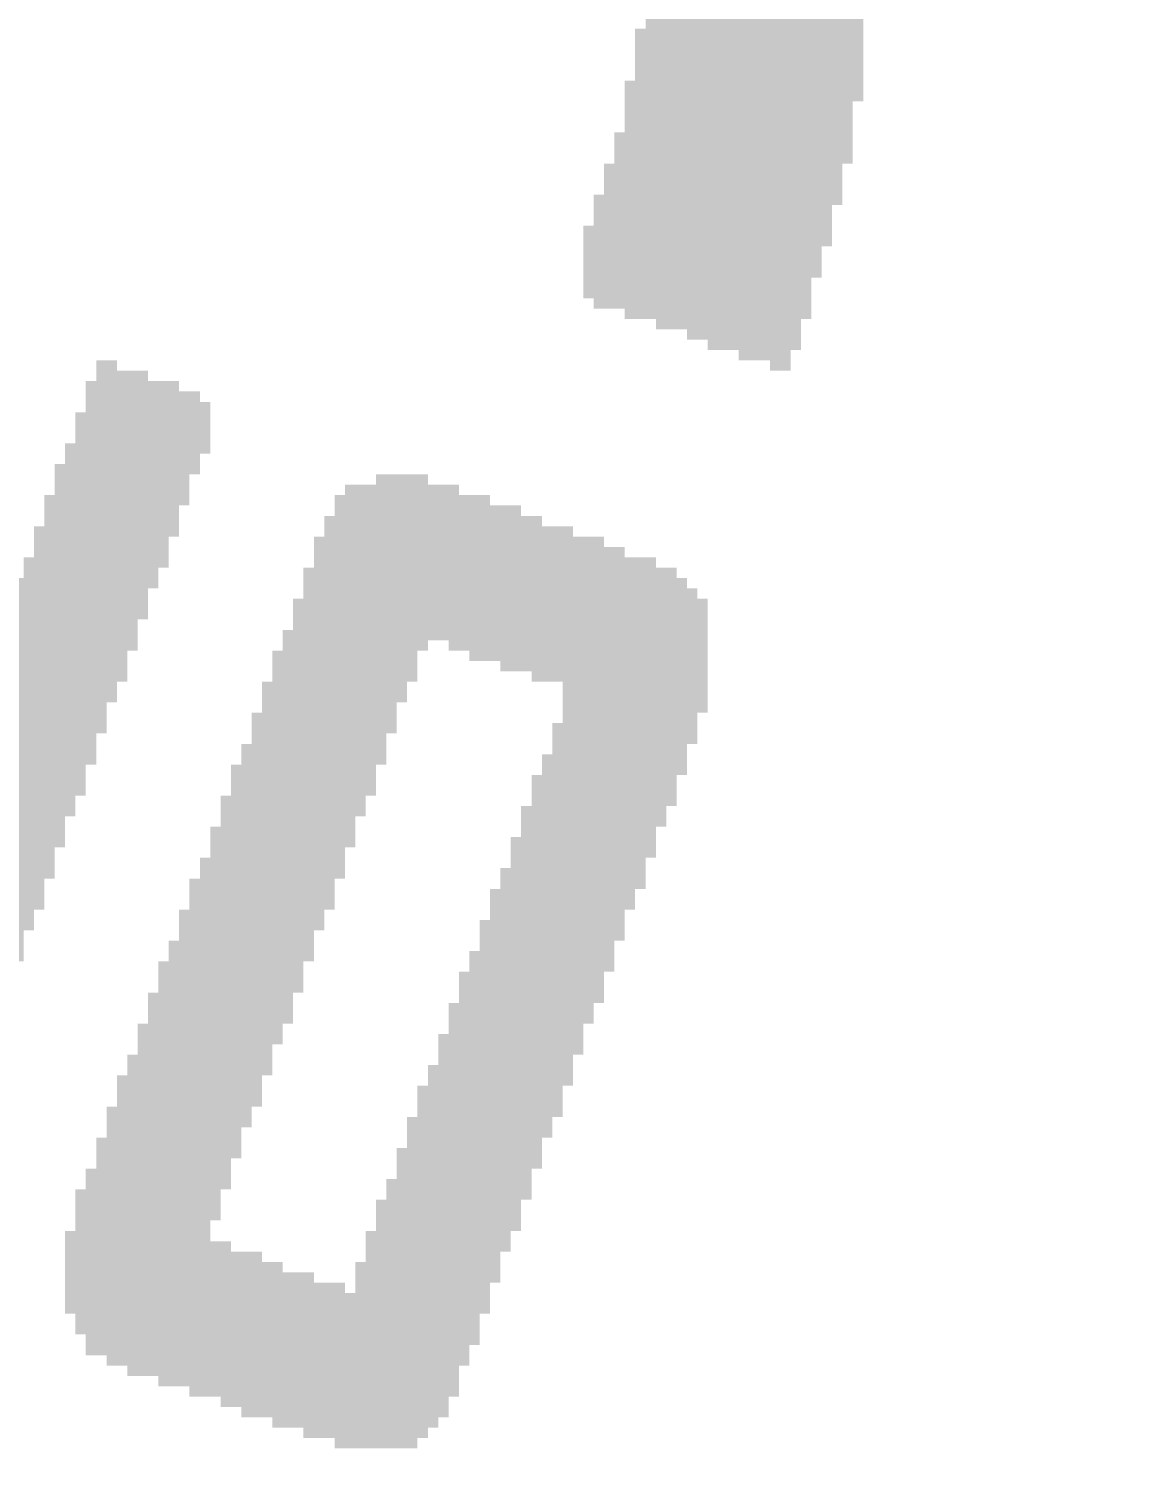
# Model space of a CAD drawing. Header units: millimetres. Extents: x 861 to 1253, y -31 to 249.
# Drawn here: x 956.105 to 959.361, y 131.787 to 136.023 of the extents above; entities that cross this region are included whole.
import ezdxf

# ---------------------------------------------------------------- set-up
doc = ezdxf.new("R2010")
doc.units = ezdxf.units.MM
doc.header["$LTSCALE"] = 32.67
doc.header["$PDMODE"] = 3
doc.header["$PDSIZE"] = 0.3125
doc.layers.get('0').update_dxf_attribs({"linetype": 'CONTINUOUS'})
doc.layers.get('Defpoints').update_dxf_attribs({"linetype": 'CONTINUOUS'})
doc.layers.add('尺寸標柱線', color=3, linetype='CONTINUOUS', lineweight=15)
doc.styles.get("Standard").update_dxf_attribs({"font": 'times.ttf', "width": 0.8})
doc.dimstyles.new('ISO-25(2)', dxfattribs={"dimtxt": 3, "dimasz": 2.5, "dimexe": 1, "dimexo": 1, "dimgap": 1, "dimtad": 1, "dimlfac": 0.666667, "dimdsep": 46, "dimtxsty": 'Standard', "dimcen": 2.5, "dimclrd": 3, "dimclre": 3, "dimclrt": 2, "dimadec": 0, "dimazin": 2, "dimtfac": 1, "dimtmove": 0, "dimatfit": 3, "dimfxl": 0, "dimarcsym": 0})

# ---------------------------------------------------------------- blocks, each defined once
blk = doc.blocks.new('*D248')
at = {"layer": 'Defpoints', "color": 0}
for p in [(972.7892, 182.3181), (972.7892, 150.8469), (885.9093, 94.342)]:
    blk.add_point(p, dxfattribs=at)
at = {"layer": '尺寸標柱線', "color": 3, "lineweight": -2}
blk.add_line((972.7892, 151.8469), (972.7892, 190.9749), dxfattribs=at)
at = {"layer": '尺寸標柱線', "color": 2, "insert": (970.2589, 187.1465), "char_height": 3, "attachment_point": 5, "rotation": 90}
blk.add_mtext('57.92', dxfattribs=at)
blk = doc.blocks.new('*D249')
at = {"layer": 'Defpoints', "color": 0}
for p in [(981.1593, 184.1858), (981.1593, 171.5897), (885.9093, 94.342)]:
    blk.add_point(p, dxfattribs=at)
at = {"layer": '尺寸標柱線', "color": 3, "lineweight": -2}
blk.add_line((981.1593, 172.5897), (981.1593, 191.0015), dxfattribs=at)
at = {"layer": '尺寸標柱線', "color": 2, "insert": (978.629, 188.0937), "char_height": 3, "attachment_point": 5, "rotation": 90}
blk.add_mtext('63.5', dxfattribs=at)
blk = doc.blocks.new('*D250')
at = {"layer": 'Defpoints', "color": 0}
for p in [(1015.4493, 182.3887), (1015.4493, 171.5897), (885.9093, 94.342)]:
    blk.add_point(p, dxfattribs=at)
at = {"layer": '尺寸標柱線', "color": 3, "lineweight": -2}
blk.add_line((1015.4493, 172.5897), (1015.4493, 191.0109), dxfattribs=at)
at = {"layer": '尺寸標柱線', "color": 2, "insert": (1012.919, 187.1998), "char_height": 3, "attachment_point": 5, "rotation": 90}
blk.add_mtext('86.36', dxfattribs=at)
blk = doc.blocks.new('*D251')
at = {"layer": 'Defpoints', "color": 0}
for p in [(1026.8793, 182.233), (1026.8793, 169.2187), (885.9093, 94.342)]:
    blk.add_point(p, dxfattribs=at)
at = {"layer": '尺寸標柱線', "color": 3, "lineweight": -2}
blk.add_line((1026.8793, 170.2187), (1026.8793, 190.8622), dxfattribs=at)
at = {"layer": '尺寸標柱線', "color": 2, "insert": (1024.349, 187.0476), "char_height": 3, "attachment_point": 5, "rotation": 90}
blk.add_mtext('93.98', dxfattribs=at)
blk = doc.blocks.new('*D252')
at = {"layer": 'Defpoints', "color": 0}
for p in [(987.5746, 182.2834), (981.3693, 139.5069), (885.9093, 94.342)]:
    blk.add_point(p, dxfattribs=at)
at = {"layer": '尺寸標柱線', "color": 3, "lineweight": -2}
for p, q in [((987.5746, 177.2834), (987.5746, 190.9818)), ((981.3693, 172.2834), (987.5746, 177.2834)), ((981.3693, 140.5069), (981.3693, 172.2834))]:
    blk.add_line(p, q, dxfattribs=at)
at = {"layer": '尺寸標柱線', "color": 2, "insert": (985.0443, 187.1326), "char_height": 3, "attachment_point": 5, "rotation": 90}
blk.add_mtext('63.64', dxfattribs=at)
blk = doc.blocks.new('*D255')
at = {"layer": 'Defpoints', "color": 0}
for p in [(1025.8316, 168.171), (1046.741, 164.5664), (885.9093, 94.342)]:
    blk.add_point(p, dxfattribs=at)
at = {"layer": '尺寸標柱線', "color": 3, "lineweight": -2}
for p, q in [((1026.8316, 168.171), (1036.741, 168.171)), ((1036.741, 168.171), (1041.741, 164.5664)), ((1041.741, 164.5664), (1055.512, 164.5664))]:
    blk.add_line(p, q, dxfattribs=at)
at = {"layer": '尺寸標柱線', "color": 2, "insert": (1051.6265, 167.0966), "char_height": 3, "attachment_point": 5}
blk.add_mtext('49.22', dxfattribs=at)
blk = doc.blocks.new('*D256')
at = {"layer": 'Defpoints', "color": 0}
for p in [(1014.4016, 170.542), (1048.7164, 170.542), (885.9093, 94.342)]:
    blk.add_point(p, dxfattribs=at)
at = {"layer": '尺寸標柱線', "color": 3, "lineweight": -2}
blk.add_line((1015.4016, 170.542), (1055.5442, 170.542), dxfattribs=at)
at = {"layer": '尺寸標柱線', "color": 2, "insert": (1052.6303, 173.0722), "char_height": 3, "attachment_point": 5}
blk.add_mtext('50.8', dxfattribs=at)
blk = doc.blocks.new('*D257')
at = {"layer": 'Defpoints', "color": 0}
for p in [(972.7892, 150.8469), (1046.7238, 150.8469), (885.9093, 94.342)]:
    blk.add_point(p, dxfattribs=at)
at = {"layer": '尺寸標柱線', "color": 3, "lineweight": -2}
blk.add_line((973.7892, 150.8469), (1055.3962, 150.8469), dxfattribs=at)
at = {"layer": '尺寸標柱線', "color": 2, "insert": (1051.56, 153.3772), "char_height": 3, "attachment_point": 5}
blk.add_mtext('37.67', dxfattribs=at)
blk = doc.blocks.new('*D258')
at = {"layer": 'Defpoints', "color": 0}
for p in [(981.8493, 139.9869), (1046.7974, 139.9869), (885.9093, 94.342)]:
    blk.add_point(p, dxfattribs=at)
at = {"layer": '尺寸標柱線', "color": 3, "lineweight": -2}
blk.add_line((982.8493, 139.9869), (1055.3331, 139.9869), dxfattribs=at)
at = {"layer": '尺寸標柱線', "color": 2, "insert": (1051.5652, 142.5172), "char_height": 3, "attachment_point": 5}
blk.add_mtext('30.43', dxfattribs=at)

msp = doc.modelspace()

# ---------------------------------------------------------------- linework, layer by layer
at = {"color": 5}
for points in [[(957.9183, 136.0691, 0.1524, 0.1524, 0), (958.5584, 136.0691, 0.1524, 0.1524, 0)], [(958.5584, 136.0386, 0.1524, 0.1524, 0), (957.9183, 136.0386, 0.1524, 0.1524, 0)], [(957.9183, 136.0081, 0.1524, 0.1524, 0), (958.5584, 136.0081, 0.1524, 0.1524, 0)], [(958.5584, 135.9776, 0.1524, 0.1524, 0), (957.9183, 135.9776, 0.1524, 0.1524, 0)], [(957.8878, 135.9472, 0.1524, 0.1524, 0), (958.5584, 135.9472, 0.1524, 0.1524, 0)], [(958.5584, 135.9167, 0.1524, 0.1524, 0), (957.8878, 135.9167, 0.1524, 0.1524, 0)], [(957.8878, 135.8862, 0.1524, 0.1524, 0), (958.5584, 135.8862, 0.1524, 0.1524, 0)], [(958.5279, 135.8557, 0.1524, 0.1524, 0), (957.8878, 135.8557, 0.1524, 0.1524, 0)], [(957.8878, 135.8252, 0.1524, 0.1524, 0), (958.5279, 135.8252, 0.1524, 0.1524, 0)], [(958.5279, 135.7948, 0.1524, 0.1524, 0), (957.8573, 135.7948, 0.1524, 0.1524, 0)], [(957.8573, 135.7643, 0.1524, 0.1524, 0), (958.5279, 135.7643, 0.1524, 0.1524, 0)], [(958.5279, 135.7338, 0.1524, 0.1524, 0), (957.8573, 135.7338, 0.1524, 0.1524, 0)], [(957.8573, 135.7033, 0.1524, 0.1524, 0), (958.5279, 135.7033, 0.1524, 0.1524, 0)], [(958.4974, 135.6728, 0.1524, 0.1524, 0), (957.8573, 135.6728, 0.1524, 0.1524, 0)], [(957.8269, 135.6424, 0.1524, 0.1524, 0), (958.4974, 135.6424, 0.1524, 0.1524, 0)], [(958.4974, 135.6119, 0.1524, 0.1524, 0), (957.8269, 135.6119, 0.1524, 0.1524, 0)], [(958.4669, 135.5509, 0.1524, 0.1524, 0), (957.7964, 135.5509, 0.1524, 0.1524, 0)], [(957.8269, 135.5814, 0.1524, 0.1524, 0), (958.4974, 135.5814, 0.1524, 0.1524, 0)], [(957.7964, 135.5204, 0.1524, 0.1524, 0), (958.4669, 135.5204, 0.1524, 0.1524, 0)], [(957.7659, 135.4595, 0.1524, 0.1524, 0), (958.4669, 135.4595, 0.1524, 0.1524, 0)], [(958.4669, 135.49, 0.1524, 0.1524, 0), (957.7964, 135.49, 0.1524, 0.1524, 0)], [(958.4365, 135.429, 0.1524, 0.1524, 0), (957.7659, 135.429, 0.1524, 0.1524, 0)], [(957.7659, 135.3985, 0.1524, 0.1524, 0), (958.4365, 135.3985, 0.1524, 0.1524, 0)], [(958.4365, 135.368, 0.1524, 0.1524, 0), (957.7354, 135.368, 0.1524, 0.1524, 0)], [(957.7354, 135.3376, 0.1524, 0.1524, 0), (958.406, 135.3376, 0.1524, 0.1524, 0)], [(958.406, 135.3071, 0.1524, 0.1524, 0), (957.7354, 135.3071, 0.1524, 0.1524, 0)], [(957.7659, 135.2766, 0.1524, 0.1524, 0), (958.406, 135.2766, 0.1524, 0.1524, 0)], [(958.406, 135.2461, 0.1524, 0.1524, 0), (957.8573, 135.2461, 0.1524, 0.1524, 0)], [(957.9488, 135.2156, 0.1524, 0.1524, 0), (958.3755, 135.2156, 0.1524, 0.1524, 0)], [(958.3755, 135.1852, 0.1524, 0.1524, 0), (958.0402, 135.1852, 0.1524, 0.1524, 0)], [(958.1012, 135.1547, 0.1524, 0.1524, 0), (958.3755, 135.1547, 0.1524, 0.1524, 0)], [(958.1926, 135.1242, 0.1524, 0.1524, 0), (958.345, 135.1242, 0.1524, 0.1524, 0)], [(958.345, 135.0937, 0.1524, 0.1524, 0), (958.2841, 135.0937, 0.1524, 0.1524, 0)], [(956.3638, 134.9718, 0.1524, 0.1524, 0), (956.3029, 134.9718, 0.1524, 0.1524, 0)], [(956.5467, 134.9108, 0.1524, 0.1524, 0), (956.2724, 134.9108, 0.1524, 0.1524, 0)], [(956.3029, 134.9413, 0.1524, 0.1524, 0), (956.4553, 134.9413, 0.1524, 0.1524, 0)], [(956.2724, 134.8804, 0.1524, 0.1524, 0), (956.6077, 134.8804, 0.1524, 0.1524, 0)], [(956.6381, 134.8499, 0.1524, 0.1524, 0), (956.2724, 134.8499, 0.1524, 0.1524, 0)], [(956.2419, 134.8194, 0.1524, 0.1524, 0), (956.6077, 134.8194, 0.1524, 0.1524, 0)], [(956.6077, 134.7889, 0.1524, 0.1524, 0), (956.2419, 134.7889, 0.1524, 0.1524, 0)], [(956.2419, 134.7584, 0.1524, 0.1524, 0), (956.5772, 134.7584, 0.1524, 0.1524, 0)], [(956.2114, 134.728, 0.1524, 0.1524, 0), (956.5772, 134.728, 0.1524, 0.1524, 0)], [(956.5772, 134.6975, 0.1524, 0.1524, 0), (956.2114, 134.6975, 0.1524, 0.1524, 0)], [(956.1809, 134.667, 0.1524, 0.1524, 0), (956.5467, 134.667, 0.1524, 0.1524, 0)], [(956.5467, 134.6365, 0.1524, 0.1524, 0), (956.1809, 134.6365, 0.1524, 0.1524, 0)], [(957.1258, 134.6365, 0.1524, 0.1524, 0), (957.2782, 134.6365, 0.1524, 0.1524, 0)], [(956.5162, 134.5756, 0.1524, 0.1524, 0), (956.1505, 134.5756, 0.1524, 0.1524, 0)], [(956.1809, 134.606, 0.1524, 0.1524, 0), (956.5467, 134.606, 0.1524, 0.1524, 0)], [(957.4611, 134.5756, 0.1524, 0.1524, 0), (957.0039, 134.5756, 0.1524, 0.1524, 0)], [(957.3697, 134.606, 0.1524, 0.1524, 0), (957.0344, 134.606, 0.1524, 0.1524, 0)], [(956.1505, 134.5451, 0.1524, 0.1524, 0), (956.5162, 134.5451, 0.1524, 0.1524, 0)], [(957.0039, 134.5451, 0.1524, 0.1524, 0), (957.5525, 134.5451, 0.1524, 0.1524, 0)], [(956.12, 134.4841, 0.1524, 0.1524, 0), (956.4857, 134.4841, 0.1524, 0.1524, 0)], [(956.5162, 134.5146, 0.1524, 0.1524, 0), (956.1505, 134.5146, 0.1524, 0.1524, 0)], [(957.6135, 134.5146, 0.1524, 0.1524, 0), (956.9734, 134.5146, 0.1524, 0.1524, 0)], [(956.9734, 134.4841, 0.1524, 0.1524, 0), (957.7049, 134.4841, 0.1524, 0.1524, 0)], [(956.4857, 134.4536, 0.1524, 0.1524, 0), (956.12, 134.4536, 0.1524, 0.1524, 0)], [(957.7964, 134.4536, 0.1524, 0.1524, 0), (956.9429, 134.4536, 0.1524, 0.1524, 0)], [(956.12, 134.4232, 0.1524, 0.1524, 0), (956.4553, 134.4232, 0.1524, 0.1524, 0)], [(956.9429, 134.4232, 0.1524, 0.1524, 0), (957.8573, 134.4232, 0.1524, 0.1524, 0)], [(956.4553, 134.3927, 0.1524, 0.1524, 0), (956.0895, 134.3927, 0.1524, 0.1524, 0)], [(956.0895, 134.3622, 0.1524, 0.1524, 0), (956.4553, 134.3622, 0.1524, 0.1524, 0)], [(956.9125, 134.3622, 0.1524, 0.1524, 0), (958.0097, 134.3622, 0.1524, 0.1524, 0)], [(957.9488, 134.3927, 0.1524, 0.1524, 0), (956.9429, 134.3927, 0.1524, 0.1524, 0)], [(956.4248, 134.3317, 0.1524, 0.1524, 0), (956.059, 134.3317, 0.1524, 0.1524, 0)], [(958.0402, 134.3317, 0.1524, 0.1524, 0), (956.9125, 134.3317, 0.1524, 0.1524, 0)], [(956.059, 134.3012, 0.1524, 0.1524, 0), (956.4248, 134.3012, 0.1524, 0.1524, 0)], [(956.4248, 134.2708, 0.1524, 0.1524, 0), (956.059, 134.2708, 0.1524, 0.1524, 0)], [(956.882, 134.2708, 0.1524, 0.1524, 0), (957.2782, 134.2708, 0.1524, 0.1524, 0)], [(956.9125, 134.3012, 0.1524, 0.1524, 0), (958.0707, 134.3012, 0.1524, 0.1524, 0)], [(958.1012, 134.2708, 0.1524, 0.1524, 0), (957.3392, 134.2708, 0.1524, 0.1524, 0)], [(956.0285, 134.2403, 0.1524, 0.1524, 0), (956.3943, 134.2403, 0.1524, 0.1524, 0)], [(957.2477, 134.2403, 0.1524, 0.1524, 0), (956.882, 134.2403, 0.1524, 0.1524, 0)], [(957.4001, 134.2403, 0.1524, 0.1524, 0), (958.1012, 134.2403, 0.1524, 0.1524, 0)], [(956.3943, 134.2098, 0.1524, 0.1524, 0), (956.0285, 134.2098, 0.1524, 0.1524, 0)], [(956.882, 134.2098, 0.1524, 0.1524, 0), (957.2477, 134.2098, 0.1524, 0.1524, 0)], [(958.1012, 134.2098, 0.1524, 0.1524, 0), (957.4916, 134.2098, 0.1524, 0.1524, 0)], [(956.3638, 134.1488, 0.1524, 0.1524, 0), (955.9981, 134.1488, 0.1524, 0.1524, 0)], [(956.0285, 134.1793, 0.1524, 0.1524, 0), (956.3943, 134.1793, 0.1524, 0.1524, 0)], [(957.2477, 134.1793, 0.1524, 0.1524, 0), (956.8515, 134.1793, 0.1524, 0.1524, 0)], [(956.8515, 134.1488, 0.1524, 0.1524, 0), (957.2173, 134.1488, 0.1524, 0.1524, 0)], [(957.583, 134.1793, 0.1524, 0.1524, 0), (958.1012, 134.1793, 0.1524, 0.1524, 0)], [(958.1012, 134.1488, 0.1524, 0.1524, 0), (957.6745, 134.1488, 0.1524, 0.1524, 0)], [(955.9981, 134.1184, 0.1524, 0.1524, 0), (956.3638, 134.1184, 0.1524, 0.1524, 0)], [(957.2173, 134.1184, 0.1524, 0.1524, 0), (956.821, 134.1184, 0.1524, 0.1524, 0)], [(958.1012, 134.1184, 0.1524, 0.1524, 0), (957.7354, 134.1184, 0.1524, 0.1524, 0)], [(956.3333, 134.0879, 0.1524, 0.1524, 0), (955.9981, 134.0879, 0.1524, 0.1524, 0)], [(956.821, 134.0879, 0.1524, 0.1524, 0), (957.1868, 134.0879, 0.1524, 0.1524, 0)], [(957.7049, 134.0879, 0.1524, 0.1524, 0), (958.1012, 134.0879, 0.1524, 0.1524, 0)], [(955.9676, 134.0574, 0.1524, 0.1524, 0), (956.3333, 134.0574, 0.1524, 0.1524, 0)], [(956.3333, 134.0269, 0.1524, 0.1524, 0), (955.9676, 134.0269, 0.1524, 0.1524, 0)], [(956.7905, 134.0269, 0.1524, 0.1524, 0), (957.1868, 134.0269, 0.1524, 0.1524, 0)], [(957.1868, 134.0574, 0.1524, 0.1524, 0), (956.821, 134.0574, 0.1524, 0.1524, 0)], [(957.7049, 134.0574, 0.1524, 0.1524, 0), (958.0707, 134.0574, 0.1524, 0.1524, 0)], [(958.0707, 134.0269, 0.1524, 0.1524, 0), (957.7049, 134.0269, 0.1524, 0.1524, 0)], [(955.9371, 133.9964, 0.1524, 0.1524, 0), (956.3029, 133.9964, 0.1524, 0.1524, 0)], [(957.1563, 133.9964, 0.1524, 0.1524, 0), (956.7905, 133.9964, 0.1524, 0.1524, 0)], [(957.6745, 133.9964, 0.1524, 0.1524, 0), (958.0707, 133.9964, 0.1524, 0.1524, 0)], [(956.3029, 133.966, 0.1524, 0.1524, 0), (955.9371, 133.966, 0.1524, 0.1524, 0)], [(955.9371, 133.9355, 0.1524, 0.1524, 0), (956.3029, 133.9355, 0.1524, 0.1524, 0)], [(957.1563, 133.9355, 0.1524, 0.1524, 0), (956.7601, 133.9355, 0.1524, 0.1524, 0)], [(956.7905, 133.966, 0.1524, 0.1524, 0), (957.1563, 133.966, 0.1524, 0.1524, 0)], [(958.0402, 133.966, 0.1524, 0.1524, 0), (957.6745, 133.966, 0.1524, 0.1524, 0)], [(957.6745, 133.9355, 0.1524, 0.1524, 0), (958.0402, 133.9355, 0.1524, 0.1524, 0)], [(956.2724, 133.905, 0.1524, 0.1524, 0), (955.9066, 133.905, 0.1524, 0.1524, 0)], [(956.7601, 133.905, 0.1524, 0.1524, 0), (957.1258, 133.905, 0.1524, 0.1524, 0)], [(958.0402, 133.905, 0.1524, 0.1524, 0), (957.644, 133.905, 0.1524, 0.1524, 0)], [(955.9066, 133.8745, 0.1524, 0.1524, 0), (956.2724, 133.8745, 0.1524, 0.1524, 0)], [(957.1258, 133.8745, 0.1524, 0.1524, 0), (956.7601, 133.8745, 0.1524, 0.1524, 0)], [(957.644, 133.8745, 0.1524, 0.1524, 0), (958.0097, 133.8745, 0.1524, 0.1524, 0)], [(955.8761, 133.8136, 0.1524, 0.1524, 0), (956.2419, 133.8136, 0.1524, 0.1524, 0)], [(956.2724, 133.844, 0.1524, 0.1524, 0), (955.9066, 133.844, 0.1524, 0.1524, 0)], [(956.7296, 133.844, 0.1524, 0.1524, 0), (957.1258, 133.844, 0.1524, 0.1524, 0)], [(957.0953, 133.8136, 0.1524, 0.1524, 0), (956.7296, 133.8136, 0.1524, 0.1524, 0)], [(957.6135, 133.8136, 0.1524, 0.1524, 0), (958.0097, 133.8136, 0.1524, 0.1524, 0)], [(958.0097, 133.844, 0.1524, 0.1524, 0), (957.644, 133.844, 0.1524, 0.1524, 0)], [(956.2419, 133.7831, 0.1524, 0.1524, 0), (955.8761, 133.7831, 0.1524, 0.1524, 0)], [(956.6991, 133.7831, 0.1524, 0.1524, 0), (957.0953, 133.7831, 0.1524, 0.1524, 0)], [(957.9793, 133.7831, 0.1524, 0.1524, 0), (957.6135, 133.7831, 0.1524, 0.1524, 0)], [(956.2114, 133.7221, 0.1524, 0.1524, 0), (955.8457, 133.7221, 0.1524, 0.1524, 0)], [(955.8761, 133.7526, 0.1524, 0.1524, 0), (956.2114, 133.7526, 0.1524, 0.1524, 0)], [(957.0649, 133.7526, 0.1524, 0.1524, 0), (956.6991, 133.7526, 0.1524, 0.1524, 0)], [(956.6991, 133.7221, 0.1524, 0.1524, 0), (957.0649, 133.7221, 0.1524, 0.1524, 0)], [(957.9793, 133.7526, 0.1524, 0.1524, 0), (957.583, 133.7526, 0.1524, 0.1524, 0)], [(957.583, 133.7221, 0.1524, 0.1524, 0), (957.9488, 133.7221, 0.1524, 0.1524, 0)], [(955.8457, 133.6916, 0.1524, 0.1524, 0), (956.2114, 133.6916, 0.1524, 0.1524, 0)], [(957.0649, 133.6916, 0.1524, 0.1524, 0), (956.6686, 133.6916, 0.1524, 0.1524, 0)], [(957.9488, 133.6916, 0.1524, 0.1524, 0), (957.583, 133.6916, 0.1524, 0.1524, 0)], [(956.1809, 133.6612, 0.1524, 0.1524, 0), (955.8152, 133.6612, 0.1524, 0.1524, 0)], [(956.6686, 133.6612, 0.1524, 0.1524, 0), (957.0344, 133.6612, 0.1524, 0.1524, 0)], [(957.5525, 133.6612, 0.1524, 0.1524, 0), (957.9488, 133.6612, 0.1524, 0.1524, 0)], [(955.8152, 133.6307, 0.1524, 0.1524, 0), (956.1809, 133.6307, 0.1524, 0.1524, 0)], [(956.1809, 133.6002, 0.1524, 0.1524, 0), (955.8152, 133.6002, 0.1524, 0.1524, 0)], [(956.6381, 133.6002, 0.1524, 0.1524, 0), (957.0344, 133.6002, 0.1524, 0.1524, 0)], [(957.0344, 133.6307, 0.1524, 0.1524, 0), (956.6686, 133.6307, 0.1524, 0.1524, 0)], [(957.9183, 133.6307, 0.1524, 0.1524, 0), (957.5525, 133.6307, 0.1524, 0.1524, 0)], [(957.5525, 133.6002, 0.1524, 0.1524, 0), (957.9183, 133.6002, 0.1524, 0.1524, 0)], [(955.4799, 133.5697, 0.1524, 0.1524, 0), (956.1505, 133.5697, 0.1524, 0.1524, 0)], [(957.0039, 133.5697, 0.1524, 0.1524, 0), (956.6381, 133.5697, 0.1524, 0.1524, 0)], [(957.9183, 133.5697, 0.1524, 0.1524, 0), (957.5221, 133.5697, 0.1524, 0.1524, 0)], [(956.1505, 133.5392, 0.1524, 0.1524, 0), (955.4799, 133.5392, 0.1524, 0.1524, 0)], [(955.4799, 133.5088, 0.1524, 0.1524, 0), (956.1505, 133.5088, 0.1524, 0.1524, 0)], [(957.0039, 133.5088, 0.1524, 0.1524, 0), (956.6077, 133.5088, 0.1524, 0.1524, 0)], [(956.6381, 133.5392, 0.1524, 0.1524, 0), (957.0039, 133.5392, 0.1524, 0.1524, 0)], [(957.5221, 133.5392, 0.1524, 0.1524, 0), (957.8878, 133.5392, 0.1524, 0.1524, 0)], [(957.8878, 133.5088, 0.1524, 0.1524, 0), (957.5221, 133.5088, 0.1524, 0.1524, 0)], [(956.12, 133.4783, 0.1524, 0.1524, 0), (955.4799, 133.4783, 0.1524, 0.1524, 0)], [(956.6077, 133.4783, 0.1524, 0.1524, 0), (956.9734, 133.4783, 0.1524, 0.1524, 0)], [(957.4916, 133.4783, 0.1524, 0.1524, 0), (957.8573, 133.4783, 0.1524, 0.1524, 0)], [(955.4799, 133.4478, 0.1524, 0.1524, 0), (956.12, 133.4478, 0.1524, 0.1524, 0)], [(956.9734, 133.4478, 0.1524, 0.1524, 0), (956.5772, 133.4478, 0.1524, 0.1524, 0)], [(957.8573, 133.4478, 0.1524, 0.1524, 0), (957.4916, 133.4478, 0.1524, 0.1524, 0)], [(956.0895, 133.4173, 0.1524, 0.1524, 0), (955.4799, 133.4173, 0.1524, 0.1524, 0)], [(955.4799, 133.3868, 0.1524, 0.1524, 0), (956.0895, 133.3868, 0.1524, 0.1524, 0)], [(956.5772, 133.4173, 0.1524, 0.1524, 0), (956.9429, 133.4173, 0.1524, 0.1524, 0)], [(956.9429, 133.3868, 0.1524, 0.1524, 0), (956.5772, 133.3868, 0.1524, 0.1524, 0)], [(957.4611, 133.4173, 0.1524, 0.1524, 0), (957.8573, 133.4173, 0.1524, 0.1524, 0)], [(957.8269, 133.3868, 0.1524, 0.1524, 0), (957.4611, 133.3868, 0.1524, 0.1524, 0)], [(956.0895, 133.3564, 0.1524, 0.1524, 0), (955.4799, 133.3564, 0.1524, 0.1524, 0)], [(956.5467, 133.3564, 0.1524, 0.1524, 0), (956.9429, 133.3564, 0.1524, 0.1524, 0)], [(957.4611, 133.3564, 0.1524, 0.1524, 0), (957.8269, 133.3564, 0.1524, 0.1524, 0)], [(955.4799, 133.3259, 0.1524, 0.1524, 0), (956.059, 133.3259, 0.1524, 0.1524, 0)], [(956.9125, 133.3259, 0.1524, 0.1524, 0), (956.5467, 133.3259, 0.1524, 0.1524, 0)], [(957.8269, 133.3259, 0.1524, 0.1524, 0), (957.4306, 133.3259, 0.1524, 0.1524, 0)], [(956.059, 133.2954, 0.1524, 0.1524, 0), (955.4799, 133.2954, 0.1524, 0.1524, 0)], [(955.4799, 133.2649, 0.1524, 0.1524, 0), (956.059, 133.2649, 0.1524, 0.1524, 0)], [(956.9125, 133.2649, 0.1524, 0.1524, 0), (956.5162, 133.2649, 0.1524, 0.1524, 0)], [(956.5467, 133.2954, 0.1524, 0.1524, 0), (956.9125, 133.2954, 0.1524, 0.1524, 0)], [(957.4306, 133.2954, 0.1524, 0.1524, 0), (957.7964, 133.2954, 0.1524, 0.1524, 0)], [(957.7964, 133.2649, 0.1524, 0.1524, 0), (957.4306, 133.2649, 0.1524, 0.1524, 0)], [(956.5162, 133.2344, 0.1524, 0.1524, 0), (956.882, 133.2344, 0.1524, 0.1524, 0)], [(957.4001, 133.2344, 0.1524, 0.1524, 0), (957.7964, 133.2344, 0.1524, 0.1524, 0)], [(956.882, 133.204, 0.1524, 0.1524, 0), (956.4857, 133.204, 0.1524, 0.1524, 0)], [(956.4857, 133.1735, 0.1524, 0.1524, 0), (956.882, 133.1735, 0.1524, 0.1524, 0)], [(957.3697, 133.1735, 0.1524, 0.1524, 0), (957.7659, 133.1735, 0.1524, 0.1524, 0)], [(957.7659, 133.204, 0.1524, 0.1524, 0), (957.4001, 133.204, 0.1524, 0.1524, 0)], [(956.8515, 133.143, 0.1524, 0.1524, 0), (956.4857, 133.143, 0.1524, 0.1524, 0)], [(957.7354, 133.143, 0.1524, 0.1524, 0), (957.3697, 133.143, 0.1524, 0.1524, 0)], [(956.4553, 133.1125, 0.1524, 0.1524, 0), (956.8515, 133.1125, 0.1524, 0.1524, 0)], [(957.3697, 133.1125, 0.1524, 0.1524, 0), (957.7354, 133.1125, 0.1524, 0.1524, 0)], [(956.821, 133.082, 0.1524, 0.1524, 0), (956.4553, 133.082, 0.1524, 0.1524, 0)], [(956.4553, 133.0516, 0.1524, 0.1524, 0), (956.821, 133.0516, 0.1524, 0.1524, 0)], [(957.7354, 133.082, 0.1524, 0.1524, 0), (957.3392, 133.082, 0.1524, 0.1524, 0)], [(957.3392, 133.0516, 0.1524, 0.1524, 0), (957.7049, 133.0516, 0.1524, 0.1524, 0)], [(956.821, 133.0211, 0.1524, 0.1524, 0), (956.4248, 133.0211, 0.1524, 0.1524, 0)], [(957.7049, 133.0211, 0.1524, 0.1524, 0), (957.3392, 133.0211, 0.1524, 0.1524, 0)], [(956.4248, 132.9906, 0.1524, 0.1524, 0), (956.7905, 132.9906, 0.1524, 0.1524, 0)], [(956.7905, 132.9601, 0.1524, 0.1524, 0), (956.4248, 132.9601, 0.1524, 0.1524, 0)], [(957.3087, 132.9906, 0.1524, 0.1524, 0), (957.7049, 132.9906, 0.1524, 0.1524, 0)], [(957.6745, 132.9601, 0.1524, 0.1524, 0), (957.3087, 132.9601, 0.1524, 0.1524, 0)], [(956.3943, 132.9296, 0.1524, 0.1524, 0), (956.7905, 132.9296, 0.1524, 0.1524, 0)], [(957.3087, 132.9296, 0.1524, 0.1524, 0), (957.6745, 132.9296, 0.1524, 0.1524, 0)], [(956.7601, 132.8992, 0.1524, 0.1524, 0), (956.3943, 132.8992, 0.1524, 0.1524, 0)], [(957.6745, 132.8992, 0.1524, 0.1524, 0), (957.2782, 132.8992, 0.1524, 0.1524, 0)], [(956.3638, 132.8687, 0.1524, 0.1524, 0), (956.7601, 132.8687, 0.1524, 0.1524, 0)], [(956.7296, 132.8382, 0.1524, 0.1524, 0), (956.3638, 132.8382, 0.1524, 0.1524, 0)], [(957.644, 132.8382, 0.1524, 0.1524, 0), (957.2477, 132.8382, 0.1524, 0.1524, 0)], [(957.2782, 132.8687, 0.1524, 0.1524, 0), (957.644, 132.8687, 0.1524, 0.1524, 0)], [(956.3638, 132.8077, 0.1524, 0.1524, 0), (956.7296, 132.8077, 0.1524, 0.1524, 0)], [(957.2477, 132.8077, 0.1524, 0.1524, 0), (957.6135, 132.8077, 0.1524, 0.1524, 0)], [(956.7296, 132.7772, 0.1524, 0.1524, 0), (956.3333, 132.7772, 0.1524, 0.1524, 0)], [(956.3333, 132.7468, 0.1524, 0.1524, 0), (956.6991, 132.7468, 0.1524, 0.1524, 0)], [(957.2173, 132.7468, 0.1524, 0.1524, 0), (957.6135, 132.7468, 0.1524, 0.1524, 0)], [(957.6135, 132.7772, 0.1524, 0.1524, 0), (957.2477, 132.7772, 0.1524, 0.1524, 0)], [(956.6991, 132.7163, 0.1524, 0.1524, 0), (956.3333, 132.7163, 0.1524, 0.1524, 0)], [(957.583, 132.7163, 0.1524, 0.1524, 0), (957.2173, 132.7163, 0.1524, 0.1524, 0)], [(956.3029, 132.6858, 0.1524, 0.1524, 0), (956.6991, 132.6858, 0.1524, 0.1524, 0)], [(957.2173, 132.6858, 0.1524, 0.1524, 0), (957.583, 132.6858, 0.1524, 0.1524, 0)], [(956.6686, 132.6553, 0.1524, 0.1524, 0), (956.3029, 132.6553, 0.1524, 0.1524, 0)], [(956.3029, 132.6248, 0.1524, 0.1524, 0), (956.6686, 132.6248, 0.1524, 0.1524, 0)], [(957.583, 132.6553, 0.1524, 0.1524, 0), (957.1868, 132.6553, 0.1524, 0.1524, 0)], [(957.1868, 132.6248, 0.1524, 0.1524, 0), (957.5525, 132.6248, 0.1524, 0.1524, 0)], [(956.6686, 132.5944, 0.1524, 0.1524, 0), (956.2724, 132.5944, 0.1524, 0.1524, 0)], [(957.5525, 132.5944, 0.1524, 0.1524, 0), (957.1868, 132.5944, 0.1524, 0.1524, 0)], [(956.6381, 132.5334, 0.1524, 0.1524, 0), (956.2419, 132.5334, 0.1524, 0.1524, 0)], [(956.2724, 132.5639, 0.1524, 0.1524, 0), (956.6381, 132.5639, 0.1524, 0.1524, 0)], [(957.1563, 132.5639, 0.1524, 0.1524, 0), (957.5525, 132.5639, 0.1524, 0.1524, 0)], [(957.5221, 132.5334, 0.1524, 0.1524, 0), (957.1563, 132.5334, 0.1524, 0.1524, 0)], [(956.2419, 132.5029, 0.1524, 0.1524, 0), (956.6077, 132.5029, 0.1524, 0.1524, 0)], [(957.1258, 132.5029, 0.1524, 0.1524, 0), (957.5221, 132.5029, 0.1524, 0.1524, 0)], [(956.6077, 132.4724, 0.1524, 0.1524, 0), (956.2419, 132.4724, 0.1524, 0.1524, 0)], [(957.4916, 132.4724, 0.1524, 0.1524, 0), (957.1258, 132.4724, 0.1524, 0.1524, 0)], [(956.2114, 132.4115, 0.1524, 0.1524, 0), (956.6077, 132.4115, 0.1524, 0.1524, 0)], [(956.2419, 132.442, 0.1524, 0.1524, 0), (956.6077, 132.442, 0.1524, 0.1524, 0)], [(957.4916, 132.4115, 0.1524, 0.1524, 0), (957.0953, 132.4115, 0.1524, 0.1524, 0)], [(957.1258, 132.442, 0.1524, 0.1524, 0), (957.4916, 132.442, 0.1524, 0.1524, 0)], [(956.6991, 132.381, 0.1524, 0.1524, 0), (956.2114, 132.381, 0.1524, 0.1524, 0)], [(957.0953, 132.381, 0.1524, 0.1524, 0), (957.4611, 132.381, 0.1524, 0.1524, 0)], [(956.2114, 132.3505, 0.1524, 0.1524, 0), (956.7905, 132.3505, 0.1524, 0.1524, 0)], [(957.4611, 132.3505, 0.1524, 0.1524, 0), (957.0953, 132.3505, 0.1524, 0.1524, 0)], [(956.8515, 132.32, 0.1524, 0.1524, 0), (956.2114, 132.32, 0.1524, 0.1524, 0)], [(956.2419, 132.2896, 0.1524, 0.1524, 0), (956.9429, 132.2896, 0.1524, 0.1524, 0)], [(957.0649, 132.32, 0.1524, 0.1524, 0), (957.4611, 132.32, 0.1524, 0.1524, 0)], [(957.0649, 132.2896, 0.1524, 0.1524, 0), (957.4306, 132.2896, 0.1524, 0.1524, 0)], [(957.0344, 132.2591, 0.1524, 0.1524, 0), (956.2419, 132.2591, 0.1524, 0.1524, 0)], [(957.4306, 132.2591, 0.1524, 0.1524, 0), (957.0649, 132.2591, 0.1524, 0.1524, 0)], [(956.2724, 132.2286, 0.1524, 0.1524, 0), (957.4306, 132.2286, 0.1524, 0.1524, 0)], [(957.4001, 132.1981, 0.1524, 0.1524, 0), (956.2724, 132.1981, 0.1524, 0.1524, 0)], [(956.3333, 132.1676, 0.1524, 0.1524, 0), (957.4001, 132.1676, 0.1524, 0.1524, 0)], [(957.3697, 132.1372, 0.1524, 0.1524, 0), (956.3943, 132.1372, 0.1524, 0.1524, 0)], [(956.4857, 132.1067, 0.1524, 0.1524, 0), (957.3697, 132.1067, 0.1524, 0.1524, 0)], [(957.3697, 132.0762, 0.1524, 0.1524, 0), (956.5772, 132.0762, 0.1524, 0.1524, 0)], [(956.6686, 132.0457, 0.1524, 0.1524, 0), (957.3392, 132.0457, 0.1524, 0.1524, 0)], [(957.3392, 132.0152, 0.1524, 0.1524, 0), (956.7296, 132.0152, 0.1524, 0.1524, 0)], [(956.821, 131.9848, 0.1524, 0.1524, 0), (957.3087, 131.9848, 0.1524, 0.1524, 0)], [(957.2782, 131.9543, 0.1524, 0.1524, 0), (956.9125, 131.9543, 0.1524, 0.1524, 0)], [(957.2477, 131.9238, 0.1524, 0.1524, 0), (957.0039, 131.9238, 0.1524, 0.1524, 0)]]:
    msp.add_lwpolyline(points, format="xyseb", dxfattribs=at)

# ---------------------------------------------------------------- dimensions: what is measured, and where the dimension line sits
at = {"layer": '尺寸標柱線'}
for feature_location, offset, dtype, picture, middle in [((1015.4493, 171.5897), (0, 10.799), 1, '*D250', (1012.919, 187.1998)), ((972.7892, 150.8469), (0, 31.4712), 1, '*D248', (970.2589, 187.1465)), ((981.3693, 139.5069), (6.2053, 42.7765), 1, '*D252', (985.0443, 187.1326)), ((1026.8793, 169.2187), (0, 13.0143), 1, '*D251', (1024.349, 187.0476)), ((981.1593, 171.5897), (0, 12.5961), 1, '*D249', (978.629, 188.0937)), ((1014.4016, 170.542), (34.3149, 0), 0, '*D256', (1052.6303, 173.0722)), ((1025.8316, 168.171), (20.9095, -3.6046), 0, '*D255', (1051.6265, 167.0966)), ((972.7892, 150.8469), (73.9346, 0), 0, '*D257', (1051.56, 153.3772)), ((981.8493, 139.9869), (64.9481, 0), 0, '*D258', (1051.5652, 142.5172))]:
    dim = msp.add_ordinate_dim(feature_location=feature_location, offset=offset, dtype=dtype, origin=(885.9093, 94.342), dimstyle='ISO-25(2)', dxfattribs=at)
    dim.commit()
    dim.dimension.update_dxf_attribs({"geometry": picture, "text_midpoint": middle})

doc.saveas('drawing.dxf')
